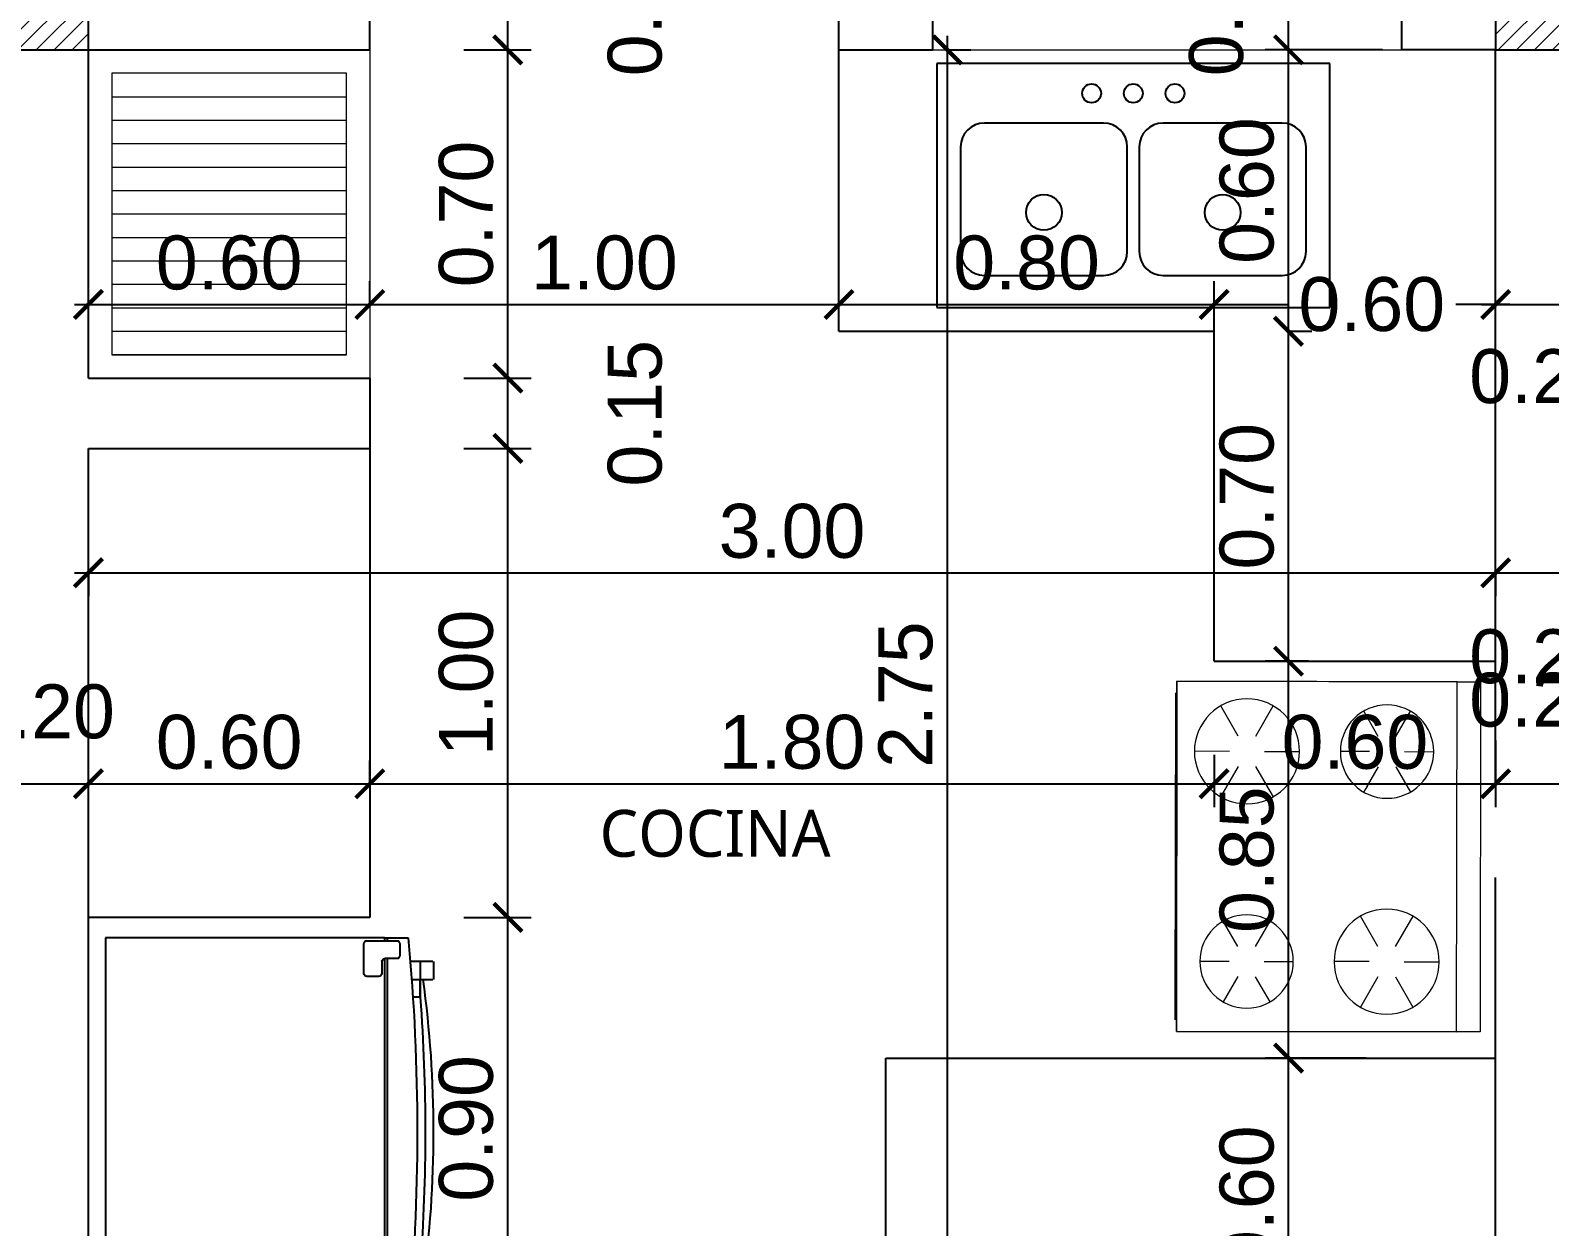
# Model space of a CAD drawing. Header units: feet. Extents: x -417 to 46, y -646 to -218.
# Drawn here: x -101.638 to -98.399, y -303.166 to -300.615 of the extents above; entities that cross this region are included whole.
import ezdxf

# ---------------------------------------------------------------- set-up
doc = ezdxf.new("R2010")
doc.units = ezdxf.units.FT
doc.header["$MEASUREMENT"] = 0
for name, color, linetype, lineweight in [('A-WALL', 4, 'Continuous', 25), ('closet', 8, 'Continuous', 5), ('DIM-COTAS', 1, 'Continuous', 5), ('muebles', 2, 'Continuous', 5), ('Piso', 8, 'Continuous', 9), ('TXT', 2, 'Continuous', 9)]:
    doc.layers.add(name, color=color, linetype=linetype, lineweight=lineweight)
for name, color, linetype in [('COCINA', 2, 'Continuous'), ('columna', 9, 'Continuous'), ('DIM', 10, 'Continuous'), ('PERT-VENT', 2, 'Continuous')]:
    doc.layers.add(name, color=color, linetype=linetype)
doc.styles.add('ads', font='trebuc.ttf', dxfattribs={"height": 0.14})
doc.styles.get("Standard").update_dxf_attribs({"font": 'arial.ttf', "height": 0.115})
doc.dimstyles.new('KEILY', dxfattribs={"dimtxt": 0.115, "dimasz": 0.06, "dimexe": 0.05, "dimexo": 0.2, "dimgap": 0.03, "dimtad": 1, "dimzin": 1, "dimdsep": 46, "dimtxsty": 'Standard', "dimblk": 'ARCHTICK', "dimcen": 2.5, "dimdle": 0.03, "dimclrd": 256, "dimclre": 256, "dimclrt": 7, "dimadec": 0, "dimazin": 0, "dimtfac": 1, "dimtmove": 2, "dimatfit": 3, "dimfxl": 0.2, "dimfxlon": 1, "dimtolj": 1, "dimtzin": 1, "dimarcsym": 0})

# ---------------------------------------------------------------- blocks, each defined once
blk = doc.blocks.new('A$C285A50AC')
at = {"layer": 'muebles'}
for p, q in [((0.0012, 0.6896, -0.889), (0, 0.0292, -0.889)), ((0.0012, 0.6896), (0.0011, 0.6388)), ((0.7632, 0.6882), (0.0012, 0.6896)), ((0.7632, 0.6882, -0.889), (0.0012, 0.6896, -0.889)), ((0.762, 0.0278, -0.889), (0.7632, 0.6882, -0.889)), ((0.7631, 0.6374), (0.7632, 0.6882)), ((0.0011, 0.6388), (0.7631, 0.6374)), ((0, 0.0292, -0.889), (0.762, 0.0278, -0.889))]:
    blk.add_line(p, q, dxfattribs=at)
at = {"layer": 'muebles', "color": 8}
for p, q in [((0.1533, 0.5242, 0.0025), (0.1534, 0.6004, 0.0025)), ((0.6105, 0.5234, 0.0025), (0.6106, 0.5869, 0.0025)), ((0.1203, 0.5052, 0.0025), (0.0543, 0.5435, 0.0025)), ((0.1863, 0.5051, 0.0025), (0.2523, 0.5431, 0.0025)), ((0.5775, 0.5044, 0.0025), (0.5225, 0.5363, 0.0025)), ((0.6435, 0.5043, 0.0025), (0.6985, 0.5359, 0.0025)), ((0.1202, 0.4671, 0.0025), (0.0541, 0.4292, 0.0025)), ((0.1862, 0.467, 0.0025), (0.2521, 0.4288, 0.0025)), ((0.5774, 0.4663, 0.0025), (0.5223, 0.4347, 0.0025)), ((0.6434, 0.4662, 0.0025), (0.6983, 0.4343, 0.0025)), ((0.1532, 0.448, 0.0025), (0.153, 0.3718, 0.0025)), ((0.6104, 0.4472, 0.0025), (0.6102, 0.3837, 0.0025)), ((0.1527, 0.2194, 0.0025), (0.1529, 0.2829, 0.0025)), ((0.6099, 0.2186, 0.0025), (0.6101, 0.2948, 0.0025)), ((0.1197, 0.2004, 0.0025), (0.0648, 0.2323, 0.0025)), ((0.1857, 0.2003, 0.0025), (0.2408, 0.232, 0.0025)), ((0.5769, 0.1996, 0.0025), (0.511, 0.2378, 0.0025)), ((0.6429, 0.1995, 0.0025), (0.709, 0.2375, 0.0025)), ((0.1196, 0.1623, 0.0025), (0.0646, 0.1307, 0.0025)), ((0.1526, 0.1432, 0.0025), (0.1525, 0.0797, 0.0025)), ((0.1856, 0.1622, 0.0025), (0.2406, 0.1304, 0.0025)), ((0.5768, 0.1615, 0.0025), (0.5108, 0.1235, 0.0025)), ((0.6098, 0.1424, 0.0025), (0.6097, 0.0662, 0.0025)), ((0.6428, 0.1614, 0.0025), (0.7088, 0.1232, 0.0025))]:
    blk.add_line(p, q, dxfattribs=at)
at = {"layer": 'muebles', "extrusion": (-0.001805, -0.999998, 0)}
for p, q in [((0.0635, 0.0265, -0.6223), (0.6985, 0.0254, -0.6223)), ((0.0635, 0.0265, -0.1016), (0.6985, 0.0254, -0.1016))]:
    blk.add_line(p, q, dxfattribs=at)
at = {"layer": 'muebles'}
for centre, radius in [((0.1532, 0.4861, 0.0025), 0.1143), ((0.6104, 0.4853, 0.0025), 0.1016), ((0.1527, 0.1813, 0.0025), 0.1016), ((0.6099, 0.1805, 0.0025), 0.1143)]:
    blk.add_circle(centre, radius, dxfattribs=at)
at = {"layer": 'muebles', "color": 8, "extrusion": (-0.001805, -0.999998, 0)}
for centre in [(0.0888, -0.0381, -0.0267), (0.2158, -0.0381, -0.0267), (0.3809, -0.0381, -0.0267), (0.546, -0.0381, -0.0267), (0.673, -0.0381, -0.0267)]:
    blk.add_circle(centre, 0.0254, dxfattribs=at)
at = {"layer": 'muebles'}
for points in [[(0.0012, 0.6896, 0.254), (0.0011, 0.6388, 0.254), (0.7631, 0.6374, 0.254), (0.7632, 0.6882, 0.254)], [(0, 0.0292), (0.0011, 0.6388), (0.7631, 0.6374), (0.762, 0.0278)]]:
    blk.add_3dface(points, dxfattribs=at)
at = {"layer": 'muebles', "color": 8}
for points in [[(0.0254, 0.0266, -0.0762), (0.0254, 0.0266, -0.5334), (0.7366, 0.0253, -0.5334), (0.7366, 0.0253, -0.0762)], [(0.0254, 0.0266, -0.5969), (0.0254, 0.0266, -0.8509), (0.7366, 0.0253, -0.8509), (0.7366, 0.0253, -0.5969)]]:
    blk.add_3dface(points, dxfattribs=at)
blk = doc.blocks.new('A$C007B5363')
at = {"layer": 'COCINA'}
for p, q in [((0, 0.8287), (0.5944, 0.8287)), ((0, 0), (0, 0.8287)), ((0.5507, 0.816), (0.5507, 0.7525)), ((0.6206, 0.8223), (0.5571, 0.8223)), ((0.5944, 0.8287), (0.6007, 0.8287)), ((0.5944, 0.8223), (0.5944, 0.8287)), ((0.6007, 0.8287), (0.6007, 0.8223)), ((0.6452, 0.8287), (0.6007, 0.8287)), ((0.6269, 0.7906), (0.6269, 0.816)), ((0.5888, 0.7525), (0.5888, 0.7779)), ((0.5944, 0.0446), (0.5944, 0.7841)), ((0.5952, 0.7842), (0.6206, 0.7842)), ((0.6007, 0.7842), (0.6007, 0.0445)), ((0.6487, 0.7779), (0.6706, 0.7779)), ((0.6706, 0.7779), (0.6975, 0.7779)), ((0.6706, 0.7398), (0.6706, 0.7779)), ((0.6706, 0.7398), (0.6706, 0.7779)), ((0.6987, 0.7398), (0.6987, 0.7779)), ((0.5571, 0.7461), (0.5825, 0.7461)), ((0.6706, 0.7398), (0.6513, 0.7398)), ((0.6975, 0.7398), (0.6706, 0.7398)), ((0.6706, 0.7398), (0.6706, 0.7017)), ((0.6706, 0.7017), (0.6706, 0.7398)), ((0.6539, 0.7017), (0.6706, 0.7017)), ((0.6706, 0.127), (0.6539, 0.127)), ((0.6706, 0.127), (0.6706, 0.0889)), ((0.6706, 0.0889), (0.6706, 0.127)), ((0.5507, 0.0762), (0.5507, 0.0127)), ((0.5825, 0.0826), (0.5571, 0.0826)), ((0.5888, 0.0508), (0.5888, 0.0762)), ((0.6513, 0.0889), (0.6706, 0.0889)), ((0.6706, 0.0889), (0.6975, 0.0889)), ((0.6706, 0.0508), (0.6706, 0.0889)), ((0.6706, 0.0508), (0.6706, 0.0889)), ((0.6987, 0.0508), (0.6987, 0.0889)), ((0.6206, 0.0445), (0.5952, 0.0445)), ((0.6269, 0.0127), (0.6269, 0.0381)), ((0.6706, 0.0508), (0.6487, 0.0508)), ((0.6975, 0.0508), (0.6706, 0.0508)), ((0.5944, 0), (0, 0)), ((0.5571, 0.0064), (0.6206, 0.0064)), ((0.5944, 0), (0.5944, 0.0064)), ((0.5944, 0), (0.6007, 0)), ((0.6007, 0.0064), (0.6007, 0)), ((0.6007, 0), (0.6452, 0))]:
    blk.add_line(p, q, dxfattribs=at)
for centre, radius, start, end in [((0.5571, 0.816), 0.00635, 90, 180), ((0.6206, 0.816), 0.00635, 360, 90), ((-3.8512, 0.4143), 4.5154, 354.7351, 5.2649), ((0.5952, 0.7779), 0.00635, 90, 180), ((0.6206, 0.7906), 0.00635, 270, 360), ((0.5571, 0.7525), 0.00635, 180, 270), ((0.5825, 0.7525), 0.00635, 270, 360), ((-1.6745, 0.4143), 2.3731, 352.1151, 7.8849), ((-3.0793, 0.4143), 3.7608, 355.6182, 4.3818), ((0.5571, 0.0762), 0.00635, 90, 180), ((0.5825, 0.0762), 0.00635, 360, 90), ((0.5952, 0.0508), 0.00635, 180, 270), ((0.6206, 0.0381), 0.00635, 360, 90), ((0.5571, 0.0127), 0.00635, 180, 270), ((0.6206, 0.0127), 0.00635, 270, 360)]:
    blk.add_arc(centre, radius, start, end, dxfattribs=at)
blk = doc.blocks.new('A$C2C3967B4')
at = {"layer": 'COCINA'}
for p, q in [((0.8382, 0.5199), (0, 0.5199)), ((0, 0.5199), (0, 0)), ((0.8382, 0), (0.8382, 0.5199)), ((0.3556, 0.3929), (0.1016, 0.3929)), ((0.7366, 0.3929), (0.4826, 0.3929)), ((0.0508, 0.3421), (0.0508, 0.1189)), ((0.4064, 0.1189), (0.4064, 0.3421)), ((0.4318, 0.3421), (0.4318, 0.1189)), ((0.7874, 0.1189), (0.7874, 0.3421)), ((0.1016, 0.0681), (0.3556, 0.0681)), ((0.4826, 0.0681), (0.7366, 0.0681)), ((0, 0), (0.8382, 0))]:
    blk.add_line(p, q, dxfattribs=at)
for centre, radius in [((0.3302, 0.4564), 0.0201), ((0.4191, 0.4564), 0.0201), ((0.508, 0.4564), 0.0201), ((0.2286, 0.2024), 0.0381), ((0.6096, 0.2024), 0.0381)]:
    blk.add_circle(centre, radius, dxfattribs=at)
for centre, start, end in [((0.1016, 0.3421), 90, 180), ((0.3556, 0.3421), 0, 90), ((0.4826, 0.3421), 90, 180), ((0.7366, 0.3421), 0, 90), ((0.1016, 0.1189), 180, 270), ((0.3556, 0.1189), 270, 0), ((0.4826, 0.1189), 180, 270), ((0.7366, 0.1189), 270, 0)]:
    blk.add_arc(centre, 0.0508, start, end, dxfattribs=at)
blk = doc.blocks.new('_ArchTick')
at = {"layer": 'DIM-COTAS', "color": 0, "const_width": 0.15}
blk.add_lwpolyline([(-0.5, -0.5), (0.5, 0.5)], dxfattribs=at)
blk = doc.blocks.new('*D661')
at = {"layer": 'Defpoints', "color": 0, "transparency": 16777216}
for p in [(-101.5143, -302.2221), (-101.7143, -302.3742), (-101.5143, -302.3742)]:
    blk.add_point(p, dxfattribs=at)
at = {"layer": 'DIM', "lineweight": -2, "transparency": 16777216}
for p, q in [((-101.7143, -302.2221), (-101.7143, -302.1721)), ((-101.5143, -302.2221), (-101.5143, -302.1721)), ((-101.7443, -302.2221), (-101.4843, -302.2221))]:
    blk.add_line(p, q, dxfattribs=at)
at = {"layer": 'DIM', "lineweight": -2, "transparency": 16777216, "xscale": 0.06, "yscale": 0.06, "zscale": 0.06, "rotation": 180}
blk.add_blockref('_ArchTick', (-101.7143, -302.2221), dxfattribs=at)
at = {"layer": 'DIM', "lineweight": -2, "transparency": 16777216, "xscale": 0.06, "yscale": 0.06, "zscale": 0.06}
blk.add_blockref('_ArchTick', (-101.5143, -302.2221), dxfattribs=at)
at = {"layer": 'DIM', "color": 7, "transparency": 16777216, "insert": (-101.6143, -302.0684), "char_height": 0.115, "attachment_point": 5}
blk.add_mtext('\\A1;0.20', dxfattribs=at)
blk = doc.blocks.new('*D662')
at = {"layer": 'Defpoints', "color": 0, "transparency": 16777216}
for p in [(-100.9143, -302.2221), (-101.5143, -302.3742), (-100.9143, -302.3742)]:
    blk.add_point(p, dxfattribs=at)
at = {"layer": 'DIM', "lineweight": -2, "transparency": 16777216}
for p, q in [((-101.5143, -302.2221), (-101.5143, -302.1721)), ((-100.9143, -302.2221), (-100.9143, -302.1721)), ((-101.5443, -302.2221), (-100.8843, -302.2221))]:
    blk.add_line(p, q, dxfattribs=at)
at = {"layer": 'DIM', "lineweight": -2, "transparency": 16777216, "xscale": 0.06, "yscale": 0.06, "zscale": 0.06, "rotation": 180}
blk.add_blockref('_ArchTick', (-101.5143, -302.2221), dxfattribs=at)
at = {"layer": 'DIM', "lineweight": -2, "transparency": 16777216, "xscale": 0.06, "yscale": 0.06, "zscale": 0.06}
blk.add_blockref('_ArchTick', (-100.9143, -302.2221), dxfattribs=at)
at = {"layer": 'DIM', "color": 7, "transparency": 16777216, "insert": (-101.2143, -302.1334), "char_height": 0.115, "attachment_point": 5}
blk.add_mtext('\\A1;0.60', dxfattribs=at)
blk = doc.blocks.new('*D663')
at = {"layer": 'Defpoints', "color": 0, "transparency": 16777216}
for p in [(-99.1143, -301.9607), (-99.1143, -302.2221), (-100.9143, -302.3742)]:
    blk.add_point(p, dxfattribs=at)
at = {"layer": 'DIM', "lineweight": -2, "transparency": 16777216}
for p, q in [((-100.9143, -302.2221), (-100.9143, -302.1721)), ((-99.1143, -302.1607), (-99.1143, -302.2721)), ((-100.9443, -302.2221), (-99.0843, -302.2221))]:
    blk.add_line(p, q, dxfattribs=at)
at = {"layer": 'DIM', "lineweight": -2, "transparency": 16777216, "xscale": 0.06, "yscale": 0.06, "zscale": 0.06, "rotation": 180}
blk.add_blockref('_ArchTick', (-100.9143, -302.2221), dxfattribs=at)
at = {"layer": 'DIM', "lineweight": -2, "transparency": 16777216, "xscale": 0.06, "yscale": 0.06, "zscale": 0.06}
blk.add_blockref('_ArchTick', (-99.1143, -302.2221), dxfattribs=at)
at = {"layer": 'DIM', "color": 7, "transparency": 16777216, "insert": (-100.0143, -302.1334), "char_height": 0.115, "attachment_point": 5}
blk.add_mtext('\\A1;1.80', dxfattribs=at)
blk = doc.blocks.new('*D664')
at = {"layer": 'Defpoints', "color": 0, "transparency": 16777216}
for p in [(-98.5143, -301.93), (-99.1143, -301.9607), (-98.5143, -302.2221)]:
    blk.add_point(p, dxfattribs=at)
at = {"layer": 'DIM', "lineweight": -2, "transparency": 16777216}
for p, q in [((-98.5143, -302.13), (-98.5143, -302.2721)), ((-99.1143, -302.1607), (-99.1143, -302.2721)), ((-99.1443, -302.2221), (-98.4843, -302.2221))]:
    blk.add_line(p, q, dxfattribs=at)
at = {"layer": 'DIM', "lineweight": -2, "transparency": 16777216, "xscale": 0.06, "yscale": 0.06, "zscale": 0.06, "rotation": 180}
blk.add_blockref('_ArchTick', (-99.1143, -302.2221), dxfattribs=at)
at = {"layer": 'DIM', "lineweight": -2, "transparency": 16777216, "xscale": 0.06, "yscale": 0.06, "zscale": 0.06}
blk.add_blockref('_ArchTick', (-98.5143, -302.2221), dxfattribs=at)
at = {"layer": 'DIM', "color": 7, "transparency": 16777216, "insert": (-98.8143, -302.1334), "char_height": 0.115, "attachment_point": 5}
blk.add_mtext('\\A1;0.60', dxfattribs=at)
blk = doc.blocks.new('*D470')
at = {"layer": 'Defpoints', "color": 0, "transparency": 16777216}
for p in [(-100.9143, -301.1999), (-101.5143, -301.256), (-100.9143, -301.256)]:
    blk.add_point(p, dxfattribs=at)
at = {"layer": 'DIM', "lineweight": -2, "transparency": 16777216}
for p, q in [((-101.5143, -301.1999), (-101.5143, -301.1499)), ((-100.9143, -301.1999), (-100.9143, -301.1499)), ((-101.5443, -301.1999), (-100.8843, -301.1999))]:
    blk.add_line(p, q, dxfattribs=at)
at = {"layer": 'DIM', "lineweight": -2, "transparency": 16777216, "xscale": 0.06, "yscale": 0.06, "zscale": 0.06, "rotation": 180}
blk.add_blockref('_ArchTick', (-101.5143, -301.1999), dxfattribs=at)
at = {"layer": 'DIM', "lineweight": -2, "transparency": 16777216, "xscale": 0.06, "yscale": 0.06, "zscale": 0.06}
blk.add_blockref('_ArchTick', (-100.9143, -301.1999), dxfattribs=at)
at = {"layer": 'DIM', "color": 7, "transparency": 16777216, "insert": (-101.2143, -301.1112), "char_height": 0.115, "attachment_point": 5}
blk.add_mtext('\\A1;0.60', dxfattribs=at)
blk = doc.blocks.new('*D471')
at = {"layer": 'Defpoints', "color": 0, "transparency": 16777216}
for p in [(-99.9143, -301.1999), (-100.9143, -301.256), (-99.9143, -301.4241)]:
    blk.add_point(p, dxfattribs=at)
at = {"layer": 'DIM', "lineweight": -2, "transparency": 16777216}
for p, q in [((-100.9143, -301.1999), (-100.9143, -301.1499)), ((-99.9143, -301.2241), (-99.9143, -301.1499)), ((-100.9443, -301.1999), (-99.8843, -301.1999))]:
    blk.add_line(p, q, dxfattribs=at)
at = {"layer": 'DIM', "lineweight": -2, "transparency": 16777216, "xscale": 0.06, "yscale": 0.06, "zscale": 0.06, "rotation": 180}
blk.add_blockref('_ArchTick', (-100.9143, -301.1999), dxfattribs=at)
at = {"layer": 'DIM', "lineweight": -2, "transparency": 16777216, "xscale": 0.06, "yscale": 0.06, "zscale": 0.06}
blk.add_blockref('_ArchTick', (-99.9143, -301.1999), dxfattribs=at)
at = {"layer": 'DIM', "color": 7, "transparency": 16777216, "insert": (-100.4143, -301.1112), "char_height": 0.115, "attachment_point": 5}
blk.add_mtext('\\A1;1.00', dxfattribs=at)
blk = doc.blocks.new('*D472')
at = {"layer": 'Defpoints', "color": 0, "transparency": 16777216}
for p in [(-99.1143, -301.1999), (-99.9143, -301.4241), (-99.1143, -301.4573)]:
    blk.add_point(p, dxfattribs=at)
at = {"layer": 'DIM', "lineweight": -2, "transparency": 16777216}
for p, q in [((-99.9143, -301.2241), (-99.9143, -301.1499)), ((-99.1143, -301.2573), (-99.1143, -301.1499)), ((-99.9443, -301.1999), (-99.0843, -301.1999))]:
    blk.add_line(p, q, dxfattribs=at)
at = {"layer": 'DIM', "lineweight": -2, "transparency": 16777216, "xscale": 0.06, "yscale": 0.06, "zscale": 0.06, "rotation": 180}
blk.add_blockref('_ArchTick', (-99.9143, -301.1999), dxfattribs=at)
at = {"layer": 'DIM', "lineweight": -2, "transparency": 16777216, "xscale": 0.06, "yscale": 0.06, "zscale": 0.06}
blk.add_blockref('_ArchTick', (-99.1143, -301.1999), dxfattribs=at)
at = {"layer": 'DIM', "color": 7, "transparency": 16777216, "insert": (-99.5143, -301.1112), "char_height": 0.115, "attachment_point": 5}
blk.add_mtext('\\A1;0.80', dxfattribs=at)
blk = doc.blocks.new('*D473')
at = {"layer": 'Defpoints', "color": 0, "transparency": 16777216}
for p in [(-98.5143, -301.1999), (-99.1143, -301.4573), (-98.5143, -301.4522)]:
    blk.add_point(p, dxfattribs=at)
at = {"layer": 'DIM', "lineweight": -2, "transparency": 16777216}
for p, q in [((-99.1143, -301.2573), (-99.1143, -301.1499)), ((-98.5143, -301.2522), (-98.5143, -301.1499)), ((-99.1443, -301.1999), (-98.9574, -301.1999)), ((-98.4843, -301.1999), (-98.5991, -301.1999))]:
    blk.add_line(p, q, dxfattribs=at)
at = {"layer": 'DIM', "lineweight": -2, "transparency": 16777216, "xscale": 0.06, "yscale": 0.06, "zscale": 0.06, "rotation": 180}
blk.add_blockref('_ArchTick', (-99.1143, -301.1999), dxfattribs=at)
at = {"layer": 'DIM', "lineweight": -2, "transparency": 16777216, "xscale": 0.06, "yscale": 0.06, "zscale": 0.06}
blk.add_blockref('_ArchTick', (-98.5143, -301.1999), dxfattribs=at)
at = {"layer": 'DIM', "color": 7, "transparency": 16777216, "insert": (-98.7783, -301.1999), "char_height": 0.115, "attachment_point": 5}
blk.add_mtext('\\A1;0.60', dxfattribs=at)
blk = doc.blocks.new('*D673')
at = {"layer": 'Defpoints', "color": 0, "transparency": 16777216}
for p in [(-98.3143, -300.957), (-98.3143, -301.1999), (-98.5143, -301.4522)]:
    blk.add_point(p, dxfattribs=at)
at = {"layer": 'DIM', "lineweight": -2, "transparency": 16777216}
for p, q in [((-98.5143, -301.2522), (-98.5143, -301.1499)), ((-98.3143, -301.157), (-98.3143, -301.2499)), ((-98.5443, -301.1999), (-98.2843, -301.1999))]:
    blk.add_line(p, q, dxfattribs=at)
at = {"layer": 'DIM', "lineweight": -2, "transparency": 16777216, "xscale": 0.06, "yscale": 0.06, "zscale": 0.06, "rotation": 180}
blk.add_blockref('_ArchTick', (-98.5143, -301.1999), dxfattribs=at)
at = {"layer": 'DIM', "lineweight": -2, "transparency": 16777216, "xscale": 0.06, "yscale": 0.06, "zscale": 0.06}
blk.add_blockref('_ArchTick', (-98.3143, -301.1999), dxfattribs=at)
at = {"layer": 'DIM', "color": 7, "transparency": 16777216, "insert": (-98.4143, -301.3536), "char_height": 0.115, "attachment_point": 5}
blk.add_mtext('\\A1;0.20', dxfattribs=at)
blk = doc.blocks.new('*D688')
at = {"layer": 'Defpoints', "color": 0, "transparency": 16777216}
for p in [(-101.5143, -301.7081), (-98.5143, -301.7081), (-98.5143, -301.7722)]:
    blk.add_point(p, dxfattribs=at)
at = {"layer": 'DIM', "lineweight": -2, "transparency": 16777216}
for p, q in [((-101.5443, -301.7722), (-98.4843, -301.7722)), ((-101.5143, -301.7722), (-101.5143, -301.8222)), ((-98.5143, -301.7722), (-98.5143, -301.8222))]:
    blk.add_line(p, q, dxfattribs=at)
at = {"layer": 'DIM', "lineweight": -2, "transparency": 16777216, "xscale": 0.06, "yscale": 0.06, "zscale": 0.06, "rotation": 180}
blk.add_blockref('_ArchTick', (-101.5143, -301.7722), dxfattribs=at)
at = {"layer": 'DIM', "lineweight": -2, "transparency": 16777216, "xscale": 0.06, "yscale": 0.06, "zscale": 0.06}
blk.add_blockref('_ArchTick', (-98.5143, -301.7722), dxfattribs=at)
at = {"layer": 'DIM', "color": 7, "transparency": 16777216, "insert": (-100.0143, -301.6835), "char_height": 0.115, "attachment_point": 5}
blk.add_mtext('\\A1;3.00', dxfattribs=at)
blk = doc.blocks.new('*D689')
at = {"layer": 'Defpoints', "color": 0, "transparency": 16777216}
for p in [(-98.3143, -301.4924), (-98.5143, -301.7081), (-98.3143, -301.7722)]:
    blk.add_point(p, dxfattribs=at)
at = {"layer": 'DIM', "lineweight": -2, "transparency": 16777216}
for p, q in [((-98.3143, -301.6924), (-98.3143, -301.8222)), ((-98.5443, -301.7722), (-98.2843, -301.7722)), ((-98.5143, -301.7722), (-98.5143, -301.8222))]:
    blk.add_line(p, q, dxfattribs=at)
at = {"layer": 'DIM', "lineweight": -2, "transparency": 16777216, "xscale": 0.06, "yscale": 0.06, "zscale": 0.06, "rotation": 180}
blk.add_blockref('_ArchTick', (-98.5143, -301.7722), dxfattribs=at)
at = {"layer": 'DIM', "lineweight": -2, "transparency": 16777216, "xscale": 0.06, "yscale": 0.06, "zscale": 0.06}
blk.add_blockref('_ArchTick', (-98.3143, -301.7722), dxfattribs=at)
at = {"layer": 'DIM', "color": 7, "transparency": 16777216, "insert": (-98.4143, -302.0434), "char_height": 0.115, "attachment_point": 5}
blk.add_mtext('\\A1;0.20', dxfattribs=at)
blk = doc.blocks.new('*D690')
at = {"layer": 'Defpoints', "color": 0, "transparency": 16777216}
for p in [(-98.5143, -301.93), (-98.3143, -302.2221), (-98.3143, -302.4468)]:
    blk.add_point(p, dxfattribs=at)
at = {"layer": 'DIM', "lineweight": -2, "transparency": 16777216}
for p, q in [((-98.5143, -302.13), (-98.5143, -302.2721)), ((-98.3143, -302.2468), (-98.3143, -302.1721)), ((-98.5443, -302.2221), (-98.2843, -302.2221))]:
    blk.add_line(p, q, dxfattribs=at)
at = {"layer": 'DIM', "lineweight": -2, "transparency": 16777216, "xscale": 0.06, "yscale": 0.06, "zscale": 0.06, "rotation": 180}
blk.add_blockref('_ArchTick', (-98.5143, -302.2221), dxfattribs=at)
at = {"layer": 'DIM', "lineweight": -2, "transparency": 16777216, "xscale": 0.06, "yscale": 0.06, "zscale": 0.06}
blk.add_blockref('_ArchTick', (-98.3143, -302.2221), dxfattribs=at)
at = {"layer": 'DIM', "color": 7, "transparency": 16777216, "insert": (-98.4143, -301.9509), "char_height": 0.115, "attachment_point": 5}
blk.add_mtext('\\A1;0.20', dxfattribs=at)
blk = doc.blocks.new('*D746')
at = {"layer": 'Defpoints', "color": 0, "transparency": 16777216}
for p in [(-100.9143, -302.507), (-100.6202, -302.507), (-101.1784, -303.407)]:
    blk.add_point(p, dxfattribs=at)
at = {"layer": 'DIM', "lineweight": -2, "transparency": 16777216}
for p, q in [((-100.6202, -303.437), (-100.6202, -302.477)), ((-100.7143, -302.507), (-100.5702, -302.507)), ((-100.8202, -303.407), (-100.5702, -303.407))]:
    blk.add_line(p, q, dxfattribs=at)
at = {"layer": 'DIM', "lineweight": -2, "transparency": 16777216, "xscale": 0.06, "yscale": 0.06, "zscale": 0.06}
for p, rotation in [((-100.6202, -302.507), 90), ((-100.6202, -303.407), 270)]:
    blk.add_blockref('_ArchTick', p, dxfattribs=dict(at, rotation=rotation))
at = {"layer": 'DIM', "color": 7, "transparency": 16777216, "insert": (-100.7089, -302.957), "char_height": 0.115, "attachment_point": 5, "rotation": 90}
blk.add_mtext('\\A1;0.90', dxfattribs=at)
blk = doc.blocks.new('*D747')
at = {"layer": 'Defpoints', "color": 0, "transparency": 16777216}
for p in [(-100.9143, -301.507), (-100.6202, -301.507), (-100.9143, -302.507)]:
    blk.add_point(p, dxfattribs=at)
at = {"layer": 'DIM', "lineweight": -2, "transparency": 16777216}
for p, q in [((-100.6202, -302.537), (-100.6202, -301.477)), ((-100.7143, -301.507), (-100.5702, -301.507)), ((-100.7143, -302.507), (-100.5702, -302.507))]:
    blk.add_line(p, q, dxfattribs=at)
at = {"layer": 'DIM', "lineweight": -2, "transparency": 16777216, "xscale": 0.06, "yscale": 0.06, "zscale": 0.06}
for p, rotation in [((-100.6202, -301.507), 90), ((-100.6202, -302.507), 270)]:
    blk.add_blockref('_ArchTick', p, dxfattribs=dict(at, rotation=rotation))
at = {"layer": 'DIM', "color": 7, "transparency": 16777216, "insert": (-100.7089, -302.007), "char_height": 0.115, "attachment_point": 5, "rotation": 90}
blk.add_mtext('\\A1;1.00', dxfattribs=at)
blk = doc.blocks.new('*D748')
at = {"layer": 'Defpoints', "color": 0, "transparency": 16777216}
for p in [(-100.9143, -301.357), (-100.6202, -301.357), (-100.9143, -301.507)]:
    blk.add_point(p, dxfattribs=at)
at = {"layer": 'DIM', "lineweight": -2, "transparency": 16777216}
for p, q in [((-100.6202, -301.537), (-100.6202, -301.327)), ((-100.7143, -301.357), (-100.5702, -301.357)), ((-100.7143, -301.507), (-100.5702, -301.507))]:
    blk.add_line(p, q, dxfattribs=at)
at = {"layer": 'DIM', "lineweight": -2, "transparency": 16777216, "xscale": 0.06, "yscale": 0.06, "zscale": 0.06}
for p, rotation in [((-100.6202, -301.357), 90), ((-100.6202, -301.507), 270)]:
    blk.add_blockref('_ArchTick', p, dxfattribs=dict(at, rotation=rotation))
at = {"layer": 'DIM', "color": 7, "transparency": 16777216, "insert": (-100.349, -301.432), "char_height": 0.115, "attachment_point": 5, "rotation": 90}
blk.add_mtext('\\A1;0.15', dxfattribs=at)
blk = doc.blocks.new('*D749')
at = {"layer": 'Defpoints', "color": 0, "transparency": 16777216}
for p in [(-100.9143, -300.657), (-100.6202, -300.657), (-100.9143, -301.357)]:
    blk.add_point(p, dxfattribs=at)
at = {"layer": 'DIM', "lineweight": -2, "transparency": 16777216}
for p, q in [((-100.6202, -301.387), (-100.6202, -300.627)), ((-100.7143, -300.657), (-100.5702, -300.657)), ((-100.7143, -301.357), (-100.5702, -301.357))]:
    blk.add_line(p, q, dxfattribs=at)
at = {"layer": 'DIM', "lineweight": -2, "transparency": 16777216, "xscale": 0.06, "yscale": 0.06, "zscale": 0.06}
for p, rotation in [((-100.6202, -300.657), 90), ((-100.6202, -301.357), 270)]:
    blk.add_blockref('_ArchTick', p, dxfattribs=dict(at, rotation=rotation))
at = {"layer": 'DIM', "color": 7, "transparency": 16777216, "insert": (-100.7089, -301.007), "char_height": 0.115, "attachment_point": 5, "rotation": 90}
blk.add_mtext('\\A1;0.70', dxfattribs=at)
blk = doc.blocks.new('*D750')
at = {"layer": 'Defpoints', "color": 0, "transparency": 16777216}
for p in [(-100.9143, -300.457), (-100.6202, -300.457), (-100.9143, -300.657)]:
    blk.add_point(p, dxfattribs=at)
at = {"layer": 'DIM', "lineweight": -2, "transparency": 16777216}
for p, q in [((-100.6202, -300.687), (-100.6202, -300.427)), ((-100.7143, -300.457), (-100.5702, -300.457)), ((-100.7143, -300.657), (-100.5702, -300.657))]:
    blk.add_line(p, q, dxfattribs=at)
at = {"layer": 'DIM', "lineweight": -2, "transparency": 16777216, "xscale": 0.06, "yscale": 0.06, "zscale": 0.06}
for p, rotation in [((-100.6202, -300.457), 90), ((-100.6202, -300.657), 270)]:
    blk.add_blockref('_ArchTick', p, dxfattribs=dict(at, rotation=rotation))
at = {"layer": 'DIM', "color": 7, "transparency": 16777216, "insert": (-100.349, -300.557), "char_height": 0.115, "attachment_point": 5, "rotation": 90}
blk.add_mtext('\\A1;0.20', dxfattribs=at)
blk = doc.blocks.new('*D757')
at = {"layer": 'Defpoints', "color": 0, "transparency": 16777216}
for p in [(-98.9558, -302.807), (-98.5902, -302.807), (-98.6559, -303.407)]:
    blk.add_point(p, dxfattribs=at)
at = {"layer": 'DIM', "lineweight": -2, "transparency": 16777216}
for p, q in [((-98.9558, -303.437), (-98.9558, -302.777)), ((-98.7902, -302.807), (-99.0058, -302.807)), ((-98.8559, -303.407), (-99.0058, -303.407))]:
    blk.add_line(p, q, dxfattribs=at)
at = {"layer": 'DIM', "lineweight": -2, "transparency": 16777216, "xscale": 0.06, "yscale": 0.06, "zscale": 0.06}
for p, rotation in [((-98.9558, -302.807), 90), ((-98.9558, -303.407), 270)]:
    blk.add_blockref('_ArchTick', p, dxfattribs=dict(at, rotation=rotation))
at = {"layer": 'DIM', "color": 7, "transparency": 16777216, "insert": (-99.0445, -303.107), "char_height": 0.115, "attachment_point": 5, "rotation": 90}
blk.add_mtext('\\A1;0.60', dxfattribs=at)
blk = doc.blocks.new('*D758')
at = {"layer": 'Defpoints', "color": 0, "transparency": 16777216}
for p in [(-98.9558, -301.9607), (-98.7135, -301.9607), (-98.5902, -302.807)]:
    blk.add_point(p, dxfattribs=at)
at = {"layer": 'DIM', "lineweight": -2, "transparency": 16777216}
for p, q in [((-98.9558, -302.837), (-98.9558, -301.9307)), ((-98.9135, -301.9607), (-99.0058, -301.9607)), ((-98.7902, -302.807), (-99.0058, -302.807))]:
    blk.add_line(p, q, dxfattribs=at)
at = {"layer": 'DIM', "lineweight": -2, "transparency": 16777216, "xscale": 0.06, "yscale": 0.06, "zscale": 0.06}
for p, rotation in [((-98.9558, -301.9607), 90), ((-98.9558, -302.807), 270)]:
    blk.add_blockref('_ArchTick', p, dxfattribs=dict(at, rotation=rotation))
at = {"layer": 'DIM', "color": 7, "transparency": 16777216, "insert": (-99.0445, -302.3839), "char_height": 0.115, "attachment_point": 5, "rotation": 90}
blk.add_mtext('\\A1;0.85', dxfattribs=at)
blk = doc.blocks.new('*D759')
at = {"layer": 'Defpoints', "color": 0, "transparency": 16777216}
for p in [(-99.1143, -301.257), (-98.9558, -301.257), (-98.7135, -301.9607)]:
    blk.add_point(p, dxfattribs=at)
at = {"layer": 'DIM', "lineweight": -2, "transparency": 16777216}
for p, q in [((-98.9558, -301.9907), (-98.9558, -301.227)), ((-98.9558, -301.257), (-98.9058, -301.257)), ((-98.9135, -301.9607), (-99.0058, -301.9607))]:
    blk.add_line(p, q, dxfattribs=at)
at = {"layer": 'DIM', "lineweight": -2, "transparency": 16777216, "xscale": 0.06, "yscale": 0.06, "zscale": 0.06}
for p, rotation in [((-98.9558, -301.257), 90), ((-98.9558, -301.9607), 270)]:
    blk.add_blockref('_ArchTick', p, dxfattribs=dict(at, rotation=rotation))
at = {"layer": 'DIM', "color": 7, "transparency": 16777216, "insert": (-99.0445, -301.6089), "char_height": 0.115, "attachment_point": 5, "rotation": 90}
blk.add_mtext('\\A1;0.70', dxfattribs=at)
blk = doc.blocks.new('*D567')
at = {"layer": 'Defpoints', "color": 0, "transparency": 16777216}
for p in [(-98.9558, -300.657), (-98.5143, -300.657), (-99.1143, -301.257)]:
    blk.add_point(p, dxfattribs=at)
at = {"layer": 'DIM', "lineweight": -2, "transparency": 16777216}
for p, q in [((-98.9558, -301.287), (-98.9558, -300.627)), ((-98.7558, -300.657), (-99.0058, -300.657)), ((-98.9558, -301.257), (-98.9058, -301.257))]:
    blk.add_line(p, q, dxfattribs=at)
at = {"layer": 'DIM', "lineweight": -2, "transparency": 16777216, "xscale": 0.06, "yscale": 0.06, "zscale": 0.06}
for p, rotation in [((-98.9558, -300.657), 90), ((-98.9558, -301.257), 270)]:
    blk.add_blockref('_ArchTick', p, dxfattribs=dict(at, rotation=rotation))
at = {"layer": 'DIM', "color": 7, "transparency": 16777216, "insert": (-99.0445, -300.957), "char_height": 0.115, "attachment_point": 5, "rotation": 90}
blk.add_mtext('\\A1;0.60', dxfattribs=at)
blk = doc.blocks.new('*D568')
at = {"layer": 'Defpoints', "color": 0, "transparency": 16777216}
for p in [(-98.9558, -300.457), (-98.5143, -300.457), (-98.5143, -300.657)]:
    blk.add_point(p, dxfattribs=at)
at = {"layer": 'DIM', "lineweight": -2, "transparency": 16777216}
for p, q in [((-98.9558, -300.687), (-98.9558, -300.427)), ((-98.7558, -300.457), (-99.0058, -300.457)), ((-98.7558, -300.657), (-99.0058, -300.657))]:
    blk.add_line(p, q, dxfattribs=at)
at = {"layer": 'DIM', "lineweight": -2, "transparency": 16777216, "xscale": 0.06, "yscale": 0.06, "zscale": 0.06}
for p, rotation in [((-98.9558, -300.457), 90), ((-98.9558, -300.657), 270)]:
    blk.add_blockref('_ArchTick', p, dxfattribs=dict(at, rotation=rotation))
at = {"layer": 'DIM', "color": 7, "transparency": 16777216, "insert": (-99.1095, -300.557), "char_height": 0.115, "attachment_point": 5, "rotation": 90}
blk.add_mtext('\\A1;0.20', dxfattribs=at)
blk = doc.blocks.new('*D571')
at = {"layer": 'Defpoints', "color": 0, "transparency": 16777216}
for p in [(-99.8143, -300.657), (-99.6832, -300.657), (-99.8143, -303.407)]:
    blk.add_point(p, dxfattribs=at)
at = {"layer": 'DIM', "lineweight": -2, "transparency": 16777216}
for p, q in [((-99.6832, -303.437), (-99.6832, -300.627)), ((-99.6832, -300.657), (-99.6332, -300.657)), ((-99.6832, -303.407), (-99.6332, -303.407))]:
    blk.add_line(p, q, dxfattribs=at)
at = {"layer": 'DIM', "lineweight": -2, "transparency": 16777216, "xscale": 0.06, "yscale": 0.06, "zscale": 0.06}
for p, rotation in [((-99.6832, -300.657), 90), ((-99.6832, -303.407), 270)]:
    blk.add_blockref('_ArchTick', p, dxfattribs=dict(at, rotation=rotation))
at = {"layer": 'DIM', "color": 7, "transparency": 16777216, "insert": (-99.7719, -302.032), "char_height": 0.115, "attachment_point": 5, "rotation": 90}
blk.add_mtext('\\A1;2.75', dxfattribs=at)
blk = doc.blocks.new('A$C012446DC')
at = {"layer": 'Piso'}
h = blk.add_hatch(dxfattribs=at)
h.set_pattern_fill('ANSI31', color=256, scale=0.008571, angle=180)
h.set_pattern_definition([(225, (206536.064322, 1154820.960068), (0.0192434059784, -0.0192434059784), [])])
h.paths.add_polyline_path([(0, 0), (0.2, 0), (0.2, 0.2), (0, 0.2)])
at = {"layer": 'columna'}
blk.add_lwpolyline([(0.2, 0.2), (0, 0.2), (0, 0), (0.2, 0)], close=True, dxfattribs=at)
blk = doc.blocks.new('A$C387E0859')
for p in [(0, 8.7), (3.2, 8.7)]:
    blk.add_blockref('A$C012446DC', p)

msp = doc.modelspace()

# ---------------------------------------------------------------- hatches: boundary and pattern name
at = {"layer": 'closet'}
h = msp.add_hatch(dxfattribs=at)
h.set_pattern_fill('ANSI31', color=256, scale=0.4, angle=315, style=0)
h.set_pattern_definition([(0, (-101.46431, -301.30702), (2e-17, 0.05), [])])
h.paths.add_polyline_path([(-101.4643, -301.307), (-100.9643, -301.307), (-100.9643, -300.707), (-101.4643, -300.707)])

# ---------------------------------------------------------------- linework, layer by layer
at = {"layer": 'A-WALL'}
for p, q in [((-100.9143, -300.657), (-100.9143, -300.457)), ((-99.9143, -300.657), (-99.9143, -300.457)), ((-99.7143, -300.657), (-99.7143, -300.457)), ((-98.7143, -300.657), (-98.7143, -300.457)), ((-101.5143, -300.657), (-100.9143, -300.657)), ((-101.5143, -301.357), (-101.5143, -300.657)), ((-99.9143, -300.657), (-99.7143, -300.657)), ((-98.5143, -300.657), (-98.7143, -300.657)), ((-98.5143, -308.157), (-98.5143, -300.657)), ((-101.5143, -301.357), (-100.9143, -301.357)), ((-100.9143, -301.357), (-100.9143, -301.507)), ((-101.5143, -301.507), (-100.9143, -301.507))]:
    msp.add_line(p, q, dxfattribs=at)
at = {"layer": 'closet'}
msp.add_line((-100.9143, -300.657), (-100.9143, -301.357), dxfattribs=at)
msp.add_lwpolyline([(-101.4643, -301.307), (-100.9643, -301.307), (-100.9643, -300.707), (-101.4643, -300.707)], close=True, dxfattribs=at)
at = {"layer": 'COCINA'}
for p, q in [((-99.9143, -301.257), (-99.9143, -300.657)), ((-99.9143, -301.257), (-99.1143, -301.257)), ((-99.1143, -301.9607), (-99.1143, -301.257)), ((-99.1143, -301.9607), (-98.5143, -301.9607)), ((-100.9143, -302.507), (-101.5143, -302.507)), ((-99.8143, -303.407), (-99.8143, -302.807)), ((-99.8143, -302.807), (-98.5143, -302.807))]:
    msp.add_line(p, q, dxfattribs=at)
at = {"layer": 'PERT-VENT', "lineweight": 15}
msp.add_line((-99.7143, -300.657), (-98.7143, -300.657), dxfattribs=at)

# ---------------------------------------------------------------- block references
at = {"extrusion": (3.56775e-15, 5.02252e-16, -1), "xscale": -1}
msp.add_blockref('A$C2C3967B4', (99.7059, -301.2061), dxfattribs=at)
at = {"layer": 'COCINA', "extrusion": (-1.63751e-15, -2.48074e-15, -1), "rotation": 180.0000000000032}
msp.add_blockref('A$C007B5363', (101.4777, -302.5504), dxfattribs=at)

# ---------------------------------------------------------------- texts
at = {"layer": 'TXT', "insert": (-100.1783, -302.2778), "char_height": 0.1, "width": 2.688, "attachment_point": 2, "style": 'ads', "bg_fill": 2}
msp.add_mtext('COCINA', dxfattribs=at)

# ---------------------------------------------------------------- dimensions: what is measured, and where the dimension line sits
at = {"layer": 'DIM'}
for base, p1, p2, picture, middle in [((-100.6202, -300.457), (-100.9143, -300.657), (-100.9143, -300.457), '*D750', (-100.349, -300.557)), ((-98.9558, -300.457), (-98.5143, -300.657), (-98.5143, -300.457), '*D568', (-99.1095, -300.557)), ((-100.6202, -300.657), (-100.9143, -301.357), (-100.9143, -300.657), '*D749', (-100.7089, -301.007)), ((-98.9558, -300.657), (-99.1143, -301.257), (-98.5143, -300.657), '*D567', (-99.0445, -300.957)), ((-98.9558, -301.257), (-98.7135, -301.9607), (-99.1143, -301.257), '*D759', (-99.0445, -301.6089)), ((-100.6202, -301.357), (-100.9143, -301.507), (-100.9143, -301.357), '*D748', (-100.349, -301.432)), ((-100.6202, -302.507), (-101.1784, -303.407), (-100.9143, -302.507), '*D746', (-100.7089, -302.957)), ((-98.9558, -302.807), (-98.6559, -303.407), (-98.5902, -302.807), '*D757', (-99.0445, -303.107))]:
    dim = msp.add_linear_dim(base=base, p1=p1, p2=p2, angle=90, dimstyle='KEILY', dxfattribs=at)
    dim.commit()
    dim.dimension.update_dxf_attribs({"geometry": picture, "text_midpoint": middle})
for base, p1, p2, picture, middle in [((-98.3143, -301.1999), (-98.5143, -301.4522), (-98.3143, -300.957), '*D673', (-98.4143, -301.3536)), ((-100.9143, -301.1999), (-101.5143, -301.256), (-100.9143, -301.256), '*D470', (-101.2143, -301.1112)), ((-99.9143, -301.1999), (-100.9143, -301.256), (-99.9143, -301.4241), '*D471', (-100.4143, -301.1112)), ((-99.1143, -301.1999), (-99.9143, -301.4241), (-99.1143, -301.4573), '*D472', (-99.5143, -301.1112)), ((-98.3143, -301.7722), (-98.5143, -301.7081), (-98.3143, -301.4924), '*D689', (-98.4143, -302.0434)), ((-98.5143, -301.7722), (-101.5143, -301.7081), (-98.5143, -301.7081), '*D688', (-100.0143, -301.6835))]:
    dim = msp.add_linear_dim(base=base, p1=p1, p2=p2, dimstyle='KEILY', dxfattribs=at)
    dim.commit()
    dim.dimension.update_dxf_attribs({"geometry": picture, "text_midpoint": middle})
dim = msp.add_linear_dim(base=(-98.5143, -301.1999), p1=(-99.1143, -301.4573), p2=(-98.5143, -301.4522), dimstyle='KEILY', dxfattribs=at)
dim.commit()
dim.dimension.update_dxf_attribs({"geometry": '*D473', "text_midpoint": (-98.7783, -301.1999), "dimtype": 160})

# ---------------------------------------------------------------- next in the draw order: linework, layer by layer
at = {"layer": 'A-WALL'}
msp.add_line((-101.5143, -303.407), (-101.5143, -301.507), dxfattribs=at)
at = {"layer": 'COCINA'}
msp.add_line((-100.9143, -301.507), (-100.9143, -302.507), dxfattribs=at)

# ---------------------------------------------------------------- next in the draw order: texts
at = {"layer": 'TXT', "insert": (-97.1359, -302.2714), "char_height": 0.1, "width": 2.688, "attachment_point": 2, "style": 'ads', "bg_fill": 2}
msp.add_mtext('COCINA', dxfattribs=at)

# ---------------------------------------------------------------- next in the draw order: dimensions: what is measured, and where the dimension line sits
at = {"layer": 'DIM'}
for base, p1, p2, picture, middle in [((-99.6832, -300.657), (-99.8143, -303.407), (-99.8143, -300.657), '*D571', (-99.7719, -302.032)), ((-100.6202, -301.507), (-100.9143, -302.507), (-100.9143, -301.507), '*D747', (-100.7089, -302.007)), ((-98.9558, -301.9607), (-98.5902, -302.807), (-98.7135, -301.9607), '*D758', (-99.0445, -302.3839))]:
    dim = msp.add_linear_dim(base=base, p1=p1, p2=p2, angle=90, dimstyle='KEILY', dxfattribs=at)
    dim.commit()
    dim.dimension.update_dxf_attribs({"geometry": picture, "text_midpoint": middle})
for base, p1, p2, picture, middle in [((-99.1143, -302.2221), (-100.9143, -302.3742), (-99.1143, -301.9607), '*D663', (-100.0143, -302.1334)), ((-101.5143, -302.2221), (-101.7143, -302.3742), (-101.5143, -302.3742), '*D661', (-101.6143, -302.0684)), ((-100.9143, -302.2221), (-101.5143, -302.3742), (-100.9143, -302.3742), '*D662', (-101.2143, -302.1334))]:
    dim = msp.add_linear_dim(base=base, p1=p1, p2=p2, dimstyle='KEILY', dxfattribs=at)
    dim.commit()
    dim.dimension.update_dxf_attribs({"geometry": picture, "text_midpoint": middle})

# ---------------------------------------------------------------- next in the draw order: block references
msp.add_blockref('A$C387E0859', (-101.7143, -309.357))
at = {"extrusion": (-1.65786e-15, -2.47805e-15, -1), "xscale": 0.9799999999999969, "yscale": 0.9799999999999969, "zscale": 0.9799999999999969, "rotation": 90.19245019381091}
msp.add_blockref('A$C285A50AC', (99.2234, -302.7501), dxfattribs=at)

# ---------------------------------------------------------------- next in the draw order: dimensions: what is measured, and where the dimension line sits
at = {"layer": 'DIM'}
for base, p1, p2, picture, middle in [((-98.3143, -302.2221), (-98.5143, -301.93), (-98.3143, -302.4468), '*D690', (-98.4143, -301.9509)), ((-98.5143, -302.2221), (-99.1143, -301.9607), (-98.5143, -301.93), '*D664', (-98.8143, -302.1334))]:
    dim = msp.add_linear_dim(base=base, p1=p1, p2=p2, dimstyle='KEILY', dxfattribs=at)
    dim.commit()
    dim.dimension.update_dxf_attribs({"geometry": picture, "text_midpoint": middle})

doc.saveas('drawing.dxf')
